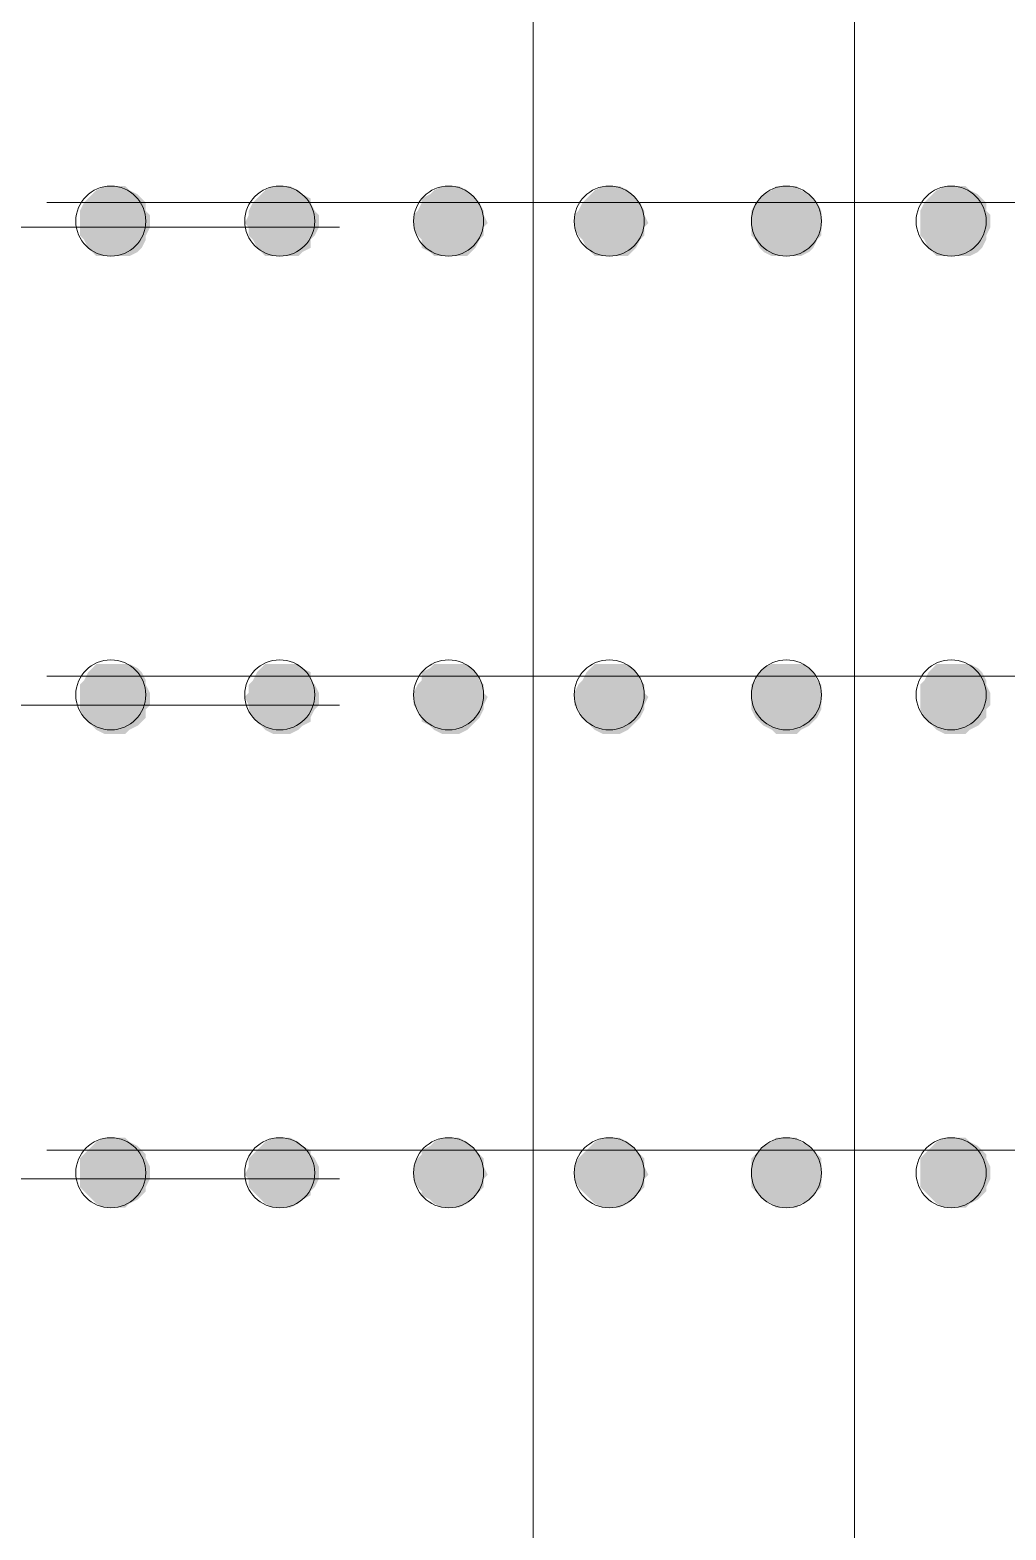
# Model space of a CAD drawing. Header units: inches. Extents: x 2 to 136, y 1 to 96.
# Drawn here: x 41.15 to 45.79, y 59.27 to 66.4 of the extents above; entities that cross this region are included whole.
import ezdxf

# ---------------------------------------------------------------- set-up
doc = ezdxf.new("R2010")
doc.units = ezdxf.units.IN
doc.header["$MEASUREMENT"] = 0
doc.layers.add('PDF_COLUMN', color=251, linetype='Continuous', true_color=0x636466)
doc.layers.add('PDF_Outer Line', color=165, linetype='Continuous', true_color=0x5258ac)
doc.layers.add('PDF_FLOOR LINES', color=7, linetype='Continuous')

msp = doc.modelspace()

# ---------------------------------------------------------------- linework, layer by layer
at = {"layer": 'PDF_COLUMN', "lineweight": 0}
for centre in [(41.5384, 65.4947), (42.3413, 65.4947), (43.1442, 65.4947), (45.5333, 65.4947), (41.5384, 63.2427), (42.3413, 63.2427), (43.1442, 63.2427), (45.5333, 63.2427), (41.5384, 60.971), (42.3413, 60.971), (43.1442, 60.971), (45.5333, 60.971)]:
    msp.add_circle(centre, 0.1665, dxfattribs=at)
at = {"layer": 'PDF_COLUMN', "color": 7, "lineweight": 0}
for centre in [(43.9079, 65.4947), (44.75, 65.4947), (43.9079, 63.2427), (44.75, 63.2427), (43.9079, 60.971), (44.75, 60.971)]:
    msp.add_circle(centre, 0.1665, dxfattribs=at)
at = {"layer": 'PDF_COLUMN', "transparency": 33554559}
for points in [[(41.4307, 65.6024), (41.7048, 65.5828), (41.4111, 65.5828)], [(41.4503, 65.622), (41.6853, 65.6024), (41.4307, 65.6024)], [(41.6853, 65.6024), (41.4307, 65.6024), (41.7048, 65.5828)], [(41.4698, 65.6415), (41.6657, 65.622), (41.4503, 65.622)], [(41.6657, 65.622), (41.4503, 65.622), (41.6853, 65.6024)], [(41.509, 65.6611), (41.6265, 65.6415), (41.4698, 65.6415)], [(41.6265, 65.6415), (41.4698, 65.6415), (41.6657, 65.622)], [(41.5286, 65.6611), (41.6069, 65.6611), (41.509, 65.6611)], [(41.6069, 65.6611), (41.509, 65.6611), (41.6265, 65.6415)], [(41.5678, 65.6611), (41.5286, 65.6611), (41.6069, 65.6611)], [(42.2336, 65.6024), (42.4881, 65.5828), (42.214, 65.5828)], [(42.2532, 65.622), (42.4881, 65.6024), (42.2336, 65.6024)], [(42.4881, 65.6024), (42.2336, 65.6024), (42.4881, 65.5828)], [(42.2727, 65.6415), (42.449, 65.622), (42.2532, 65.622)], [(42.449, 65.622), (42.2532, 65.622), (42.4881, 65.6024)], [(42.3119, 65.6611), (42.4294, 65.6415), (42.2727, 65.6415)], [(42.4294, 65.6415), (42.2727, 65.6415), (42.449, 65.622)], [(42.3315, 65.6611), (42.3902, 65.6611), (42.3119, 65.6611)], [(42.3902, 65.6611), (42.3119, 65.6611), (42.4294, 65.6415)], [(42.3707, 65.6611), (42.3315, 65.6611), (42.3902, 65.6611)], [(43.056, 65.622), (43.2715, 65.6024), (43.0169, 65.6024)], [(43.2715, 65.6024), (43.0169, 65.6024), (43.291, 65.5828)], [(43.0169, 65.6024), (43.291, 65.5828), (43.0169, 65.5828)], [(43.0756, 65.6415), (43.2519, 65.622), (43.056, 65.622)], [(43.2519, 65.622), (43.056, 65.622), (43.2715, 65.6024)], [(43.1148, 65.6611), (43.2323, 65.6415), (43.0756, 65.6415)], [(43.2323, 65.6415), (43.0756, 65.6415), (43.2519, 65.622)], [(43.1344, 65.6611), (43.1931, 65.6611), (43.1148, 65.6611)], [(43.1931, 65.6611), (43.1148, 65.6611), (43.2323, 65.6415)], [(43.1735, 65.6611), (43.1344, 65.6611), (43.1931, 65.6611)], [(45.4256, 65.6024), (45.6997, 65.5828), (45.406, 65.5828)], [(45.4452, 65.622), (45.6801, 65.6024), (45.4256, 65.6024)], [(45.6801, 65.6024), (45.4256, 65.6024), (45.6997, 65.5828)], [(45.4647, 65.6415), (45.6606, 65.622), (45.4452, 65.622)], [(45.6606, 65.622), (45.4452, 65.622), (45.6801, 65.6024)], [(45.5039, 65.6611), (45.6214, 65.6415), (45.4647, 65.6415)], [(45.6214, 65.6415), (45.4647, 65.6415), (45.6606, 65.622)], [(45.5431, 65.6611), (45.6018, 65.6611), (45.5039, 65.6611)], [(45.6018, 65.6611), (45.5039, 65.6611), (45.6214, 65.6415)], [(45.5626, 65.6611), (45.5431, 65.6611), (45.6018, 65.6611)], [(41.4111, 65.5828), (41.7048, 65.5436), (41.3915, 65.5436)], [(41.7048, 65.5436), (41.3915, 65.5436), (41.7244, 65.524)], [(41.3915, 65.5436), (41.7244, 65.524), (41.3915, 65.524)], [(41.7048, 65.5828), (41.4111, 65.5828), (41.7048, 65.5436)], [(42.214, 65.5828), (42.5077, 65.5436), (42.1944, 65.5436)], [(42.5077, 65.5436), (42.1944, 65.5436), (42.5273, 65.524)], [(42.1944, 65.5436), (42.5273, 65.524), (42.1944, 65.524)], [(42.4881, 65.5828), (42.214, 65.5828), (42.5077, 65.5436)], [(42.9973, 65.5436), (43.3106, 65.524), (42.9777, 65.524)], [(43.0169, 65.5828), (43.3106, 65.5436), (42.9973, 65.5436)], [(43.3106, 65.5436), (42.9973, 65.5436), (43.3106, 65.524)], [(43.291, 65.5828), (43.0169, 65.5828), (43.3106, 65.5436)], [(45.406, 65.5828), (45.6997, 65.5436), (45.3864, 65.5436)], [(45.6997, 65.5436), (45.3864, 65.5436), (45.7193, 65.524)], [(45.3864, 65.5436), (45.7193, 65.524), (45.3864, 65.524)], [(45.6997, 65.5828), (45.406, 65.5828), (45.6997, 65.5436)], [(41.7244, 65.524), (41.3915, 65.524), (41.7244, 65.4849)], [(41.3915, 65.524), (41.7244, 65.4849), (41.3915, 65.4849)], [(41.7244, 65.4849), (41.3915, 65.4849), (41.7244, 65.4653)], [(41.3915, 65.4849), (41.7244, 65.4653), (41.3915, 65.4653)], [(41.7244, 65.4653), (41.3915, 65.4653), (41.7048, 65.4261)], [(41.3915, 65.4653), (41.7048, 65.4261), (41.3915, 65.4261)], [(42.1944, 65.524), (42.5273, 65.4849), (42.1748, 65.4849)], [(42.5273, 65.4849), (42.1748, 65.4849), (42.5273, 65.4653)], [(42.1748, 65.4849), (42.5273, 65.4653), (42.1944, 65.4653)], [(42.5273, 65.524), (42.1944, 65.524), (42.5273, 65.4849)], [(42.5273, 65.4653), (42.1944, 65.4653), (42.5077, 65.4261)], [(42.1944, 65.4653), (42.5077, 65.4261), (42.1944, 65.4261)], [(43.3106, 65.524), (42.9777, 65.524), (43.3302, 65.4849)], [(42.9777, 65.524), (43.3302, 65.4849), (42.9777, 65.4849)], [(43.3302, 65.4849), (42.9777, 65.4849), (43.3106, 65.4653)], [(42.9777, 65.4849), (43.3106, 65.4653), (42.9777, 65.4653)], [(43.3106, 65.4653), (42.9777, 65.4653), (43.3106, 65.4261)], [(42.9777, 65.4653), (43.3106, 65.4261), (42.9973, 65.4261)], [(45.7193, 65.524), (45.3864, 65.524), (45.7193, 65.4849)], [(45.3864, 65.524), (45.7193, 65.4849), (45.3864, 65.4849)], [(45.7193, 65.4849), (45.3864, 65.4849), (45.7193, 65.4653)], [(45.3864, 65.4849), (45.7193, 65.4653), (45.3864, 65.4653)], [(45.7193, 65.4653), (45.3864, 65.4653), (45.6997, 65.4261)], [(45.3864, 65.4653), (45.6997, 65.4261), (45.3864, 65.4261)], [(41.7048, 65.4261), (41.3915, 65.4261), (41.7048, 65.4066)], [(41.3915, 65.4261), (41.7048, 65.4066), (41.4111, 65.4066)], [(41.7048, 65.4066), (41.4111, 65.4066), (41.6853, 65.3674)], [(41.4111, 65.4066), (41.6853, 65.3674), (41.4307, 65.3674)], [(42.5077, 65.4261), (42.1944, 65.4261), (42.4881, 65.4066)], [(42.1944, 65.4261), (42.4881, 65.4066), (42.214, 65.4066)], [(42.4881, 65.4066), (42.214, 65.4066), (42.4881, 65.3674)], [(42.214, 65.4066), (42.4881, 65.3674), (42.2336, 65.3674)], [(43.3106, 65.4261), (42.9973, 65.4261), (43.291, 65.4066)], [(42.9973, 65.4261), (43.291, 65.4066), (43.0169, 65.4066)], [(43.291, 65.4066), (43.0169, 65.4066), (43.2715, 65.3674)], [(43.0169, 65.4066), (43.2715, 65.3674), (43.0169, 65.3674)], [(45.6997, 65.4261), (45.3864, 65.4261), (45.6997, 65.4066)], [(45.3864, 65.4261), (45.6997, 65.4066), (45.406, 65.4066)], [(45.6997, 65.4066), (45.406, 65.4066), (45.6801, 65.3674)], [(45.406, 65.4066), (45.6801, 65.3674), (45.4256, 65.3674)], [(41.6853, 65.3674), (41.4307, 65.3674), (41.6657, 65.3478)], [(41.4307, 65.3674), (41.6657, 65.3478), (41.4503, 65.3478)], [(41.6657, 65.3478), (41.4503, 65.3478), (41.6265, 65.3282)], [(41.4503, 65.3478), (41.6265, 65.3282), (41.4698, 65.3282)], [(41.6265, 65.3282), (41.4698, 65.3282), (41.6069, 65.3282)], [(41.4698, 65.3282), (41.6069, 65.3282), (41.509, 65.3282)], [(41.6069, 65.3282), (41.509, 65.3282), (41.5678, 65.3282)], [(41.509, 65.3282), (41.5678, 65.3282), (41.5286, 65.3282)], [(42.4881, 65.3674), (42.2336, 65.3674), (42.449, 65.3478)], [(42.2336, 65.3674), (42.449, 65.3478), (42.2532, 65.3478)], [(42.449, 65.3478), (42.2532, 65.3478), (42.4294, 65.3282)], [(42.2532, 65.3478), (42.4294, 65.3282), (42.2727, 65.3282)], [(42.4294, 65.3282), (42.2727, 65.3282), (42.3902, 65.3282)], [(42.2727, 65.3282), (42.3902, 65.3282), (42.3119, 65.3282)], [(42.3902, 65.3282), (42.3119, 65.3282), (42.3707, 65.3282)], [(42.3119, 65.3282), (42.3707, 65.3282), (42.3315, 65.3282)], [(43.2715, 65.3674), (43.0169, 65.3674), (43.2519, 65.3478)], [(43.0169, 65.3674), (43.2519, 65.3478), (43.056, 65.3478)], [(43.2519, 65.3478), (43.056, 65.3478), (43.2323, 65.3282)], [(43.056, 65.3478), (43.2323, 65.3282), (43.0756, 65.3282)], [(43.2323, 65.3282), (43.0756, 65.3282), (43.1931, 65.3282)], [(43.0756, 65.3282), (43.1931, 65.3282), (43.1148, 65.3282)], [(43.1931, 65.3282), (43.1148, 65.3282), (43.1735, 65.3282)], [(43.1148, 65.3282), (43.1735, 65.3282), (43.1344, 65.3282)], [(45.6801, 65.3674), (45.4256, 65.3674), (45.6606, 65.3478)], [(45.4256, 65.3674), (45.6606, 65.3478), (45.4452, 65.3478)], [(45.6606, 65.3478), (45.4452, 65.3478), (45.6214, 65.3282)], [(45.4452, 65.3478), (45.6214, 65.3282), (45.4647, 65.3282)], [(45.6214, 65.3282), (45.4647, 65.3282), (45.6018, 65.3282)], [(45.4647, 65.3282), (45.6018, 65.3282), (45.5039, 65.3282)], [(45.6018, 65.3282), (45.5039, 65.3282), (45.5626, 65.3282)], [(45.5039, 65.3282), (45.5626, 65.3282), (45.5431, 65.3282)], [(41.4698, 63.3895), (41.6657, 63.3699), (41.4503, 63.3699)], [(41.509, 63.3895), (41.6265, 63.3895), (41.4698, 63.3895)], [(41.6265, 63.3895), (41.4698, 63.3895), (41.6657, 63.3699)], [(41.5286, 63.3895), (41.6069, 63.3895), (41.509, 63.3895)], [(41.6069, 63.3895), (41.509, 63.3895), (41.6265, 63.3895)], [(41.5678, 63.3895), (41.5286, 63.3895), (41.6069, 63.3895)], [(42.2727, 63.3895), (42.449, 63.3699), (42.2532, 63.3699)], [(42.3119, 63.3895), (42.4294, 63.3895), (42.2727, 63.3895)], [(42.4294, 63.3895), (42.2727, 63.3895), (42.449, 63.3699)], [(42.3315, 63.3895), (42.3902, 63.3895), (42.3119, 63.3895)], [(42.3902, 63.3895), (42.3119, 63.3895), (42.4294, 63.3895)], [(42.3707, 63.3895), (42.3315, 63.3895), (42.3902, 63.3895)], [(43.0756, 63.3895), (43.2519, 63.3699), (43.056, 63.3699)], [(43.1148, 63.3895), (43.2323, 63.3895), (43.0756, 63.3895)], [(43.2323, 63.3895), (43.0756, 63.3895), (43.2519, 63.3699)], [(43.1344, 63.3895), (43.1931, 63.3895), (43.1148, 63.3895)], [(43.1931, 63.3895), (43.1148, 63.3895), (43.2323, 63.3895)], [(43.1735, 63.3895), (43.1344, 63.3895), (43.1931, 63.3895)], [(45.4647, 63.3895), (45.6606, 63.3699), (45.4452, 63.3699)], [(45.5039, 63.3895), (45.6214, 63.3895), (45.4647, 63.3895)], [(45.6214, 63.3895), (45.4647, 63.3895), (45.6606, 63.3699)], [(45.5431, 63.3895), (45.6018, 63.3895), (45.5039, 63.3895)], [(45.6018, 63.3895), (45.5039, 63.3895), (45.6214, 63.3895)], [(45.5626, 63.3895), (45.5431, 63.3895), (45.6018, 63.3895)], [(41.4307, 63.3504), (41.7048, 63.3112), (41.4111, 63.3112)], [(41.4503, 63.3699), (41.6853, 63.3504), (41.4307, 63.3504)], [(41.6853, 63.3504), (41.4307, 63.3504), (41.7048, 63.3112)], [(41.6657, 63.3699), (41.4503, 63.3699), (41.6853, 63.3504)], [(42.2336, 63.3504), (42.4881, 63.3112), (42.214, 63.3112)], [(42.2532, 63.3699), (42.4881, 63.3504), (42.2336, 63.3504)], [(42.4881, 63.3504), (42.2336, 63.3504), (42.4881, 63.3112)], [(42.449, 63.3699), (42.2532, 63.3699), (42.4881, 63.3504)], [(43.056, 63.3699), (43.2715, 63.3504), (43.0169, 63.3504)], [(43.2715, 63.3504), (43.0169, 63.3504), (43.291, 63.3112)], [(43.0169, 63.3504), (43.291, 63.3112), (43.0169, 63.3112)], [(43.2519, 63.3699), (43.056, 63.3699), (43.2715, 63.3504)], [(45.4256, 63.3504), (45.6997, 63.3112), (45.406, 63.3112)], [(45.4452, 63.3699), (45.6801, 63.3504), (45.4256, 63.3504)], [(45.6801, 63.3504), (45.4256, 63.3504), (45.6997, 63.3112)], [(45.6606, 63.3699), (45.4452, 63.3699), (45.6801, 63.3504)], [(41.4111, 63.3112), (41.7048, 63.2916), (41.3915, 63.2916)], [(41.7048, 63.2916), (41.3915, 63.2916), (41.7244, 63.2524)], [(41.3915, 63.2916), (41.7244, 63.2524), (41.3915, 63.2524)], [(41.7244, 63.2524), (41.3915, 63.2524), (41.7244, 63.2329)], [(41.3915, 63.2524), (41.7244, 63.2329), (41.3915, 63.2329)], [(41.7048, 63.3112), (41.4111, 63.3112), (41.7048, 63.2916)], [(42.1944, 63.2524), (42.5273, 63.2329), (42.1748, 63.2329)], [(42.214, 63.3112), (42.5077, 63.2916), (42.1944, 63.2916)], [(42.5077, 63.2916), (42.1944, 63.2916), (42.5273, 63.2524)], [(42.1944, 63.2916), (42.5273, 63.2524), (42.1944, 63.2524)], [(42.5273, 63.2524), (42.1944, 63.2524), (42.5273, 63.2329)], [(42.4881, 63.3112), (42.214, 63.3112), (42.5077, 63.2916)], [(42.9973, 63.2916), (43.3106, 63.2524), (42.9777, 63.2524)], [(43.3106, 63.2524), (42.9777, 63.2524), (43.3302, 63.2329)], [(42.9777, 63.2524), (43.3302, 63.2329), (42.9777, 63.2329)], [(43.0169, 63.3112), (43.3106, 63.2916), (42.9973, 63.2916)], [(43.3106, 63.2916), (42.9973, 63.2916), (43.3106, 63.2524)], [(43.291, 63.3112), (43.0169, 63.3112), (43.3106, 63.2916)], [(45.406, 63.3112), (45.6997, 63.2916), (45.3864, 63.2916)], [(45.6997, 63.2916), (45.3864, 63.2916), (45.7193, 63.2524)], [(45.3864, 63.2916), (45.7193, 63.2524), (45.3864, 63.2524)], [(45.7193, 63.2524), (45.3864, 63.2524), (45.7193, 63.2329)], [(45.3864, 63.2524), (45.7193, 63.2329), (45.3864, 63.2329)], [(45.6997, 63.3112), (45.406, 63.3112), (45.6997, 63.2916)], [(41.7244, 63.2329), (41.3915, 63.2329), (41.7244, 63.1937)], [(41.3915, 63.2329), (41.7244, 63.1937), (41.3915, 63.1937)], [(41.7244, 63.1937), (41.3915, 63.1937), (41.7048, 63.1741)], [(41.3915, 63.1937), (41.7048, 63.1741), (41.3915, 63.1741)], [(42.5273, 63.2329), (42.1748, 63.2329), (42.5273, 63.1937)], [(42.1748, 63.2329), (42.5273, 63.1937), (42.1944, 63.1937)], [(42.5273, 63.1937), (42.1944, 63.1937), (42.5077, 63.1741)], [(42.1944, 63.1937), (42.5077, 63.1741), (42.1944, 63.1741)], [(43.3302, 63.2329), (42.9777, 63.2329), (43.3106, 63.1937)], [(42.9777, 63.2329), (43.3106, 63.1937), (42.9777, 63.1937)], [(43.3106, 63.1937), (42.9777, 63.1937), (43.3106, 63.1741)], [(42.9777, 63.1937), (43.3106, 63.1741), (42.9973, 63.1741)], [(45.7193, 63.2329), (45.3864, 63.2329), (45.7193, 63.1937)], [(45.3864, 63.2329), (45.7193, 63.1937), (45.3864, 63.1937)], [(45.7193, 63.1937), (45.3864, 63.1937), (45.6997, 63.1741)], [(45.3864, 63.1937), (45.6997, 63.1741), (45.3864, 63.1741)], [(41.7048, 63.1741), (41.3915, 63.1741), (41.7048, 63.1349)], [(41.3915, 63.1741), (41.7048, 63.1349), (41.4111, 63.1349)], [(41.7048, 63.1349), (41.4111, 63.1349), (41.6853, 63.1154)], [(41.4111, 63.1349), (41.6853, 63.1154), (41.4307, 63.1154)], [(41.6853, 63.1154), (41.4307, 63.1154), (41.6657, 63.0958)], [(41.4307, 63.1154), (41.6657, 63.0958), (41.4503, 63.0958)], [(42.5077, 63.1741), (42.1944, 63.1741), (42.4881, 63.1349)], [(42.1944, 63.1741), (42.4881, 63.1349), (42.214, 63.1349)], [(42.4881, 63.1349), (42.214, 63.1349), (42.4881, 63.1154)], [(42.214, 63.1349), (42.4881, 63.1154), (42.2336, 63.1154)], [(42.4881, 63.1154), (42.2336, 63.1154), (42.449, 63.0958)], [(42.2336, 63.1154), (42.449, 63.0958), (42.2532, 63.0958)], [(43.3106, 63.1741), (42.9973, 63.1741), (43.291, 63.1349)], [(42.9973, 63.1741), (43.291, 63.1349), (43.0169, 63.1349)], [(43.291, 63.1349), (43.0169, 63.1349), (43.2715, 63.1154)], [(43.0169, 63.1349), (43.2715, 63.1154), (43.0169, 63.1154)], [(43.2715, 63.1154), (43.0169, 63.1154), (43.2519, 63.0958)], [(43.0169, 63.1154), (43.2519, 63.0958), (43.056, 63.0958)], [(45.6997, 63.1741), (45.3864, 63.1741), (45.6997, 63.1349)], [(45.3864, 63.1741), (45.6997, 63.1349), (45.406, 63.1349)], [(45.6997, 63.1349), (45.406, 63.1349), (45.6801, 63.1154)], [(45.406, 63.1349), (45.6801, 63.1154), (45.4256, 63.1154)], [(45.6801, 63.1154), (45.4256, 63.1154), (45.6606, 63.0958)], [(45.4256, 63.1154), (45.6606, 63.0958), (45.4452, 63.0958)], [(41.6657, 63.0958), (41.4503, 63.0958), (41.6265, 63.0762)], [(41.4503, 63.0958), (41.6265, 63.0762), (41.4698, 63.0762)], [(41.6265, 63.0762), (41.4698, 63.0762), (41.6069, 63.0566)], [(41.4698, 63.0762), (41.6069, 63.0566), (41.509, 63.0566)], [(41.6069, 63.0566), (41.509, 63.0566), (41.5678, 63.0566)], [(41.509, 63.0566), (41.5678, 63.0566), (41.5286, 63.0566)], [(42.449, 63.0958), (42.2532, 63.0958), (42.4294, 63.0762)], [(42.2532, 63.0958), (42.4294, 63.0762), (42.2727, 63.0762)], [(42.4294, 63.0762), (42.2727, 63.0762), (42.3902, 63.0566)], [(42.2727, 63.0762), (42.3902, 63.0566), (42.3119, 63.0566)], [(42.3902, 63.0566), (42.3119, 63.0566), (42.3707, 63.0566)], [(42.3119, 63.0566), (42.3707, 63.0566), (42.3315, 63.0566)], [(43.2519, 63.0958), (43.056, 63.0958), (43.2323, 63.0762)], [(43.056, 63.0958), (43.2323, 63.0762), (43.0756, 63.0762)], [(43.2323, 63.0762), (43.0756, 63.0762), (43.1931, 63.0566)], [(43.0756, 63.0762), (43.1931, 63.0566), (43.1148, 63.0566)], [(43.1931, 63.0566), (43.1148, 63.0566), (43.1735, 63.0566)], [(43.1148, 63.0566), (43.1735, 63.0566), (43.1344, 63.0566)], [(45.6606, 63.0958), (45.4452, 63.0958), (45.6214, 63.0762)], [(45.4452, 63.0958), (45.6214, 63.0762), (45.4647, 63.0762)], [(45.6214, 63.0762), (45.4647, 63.0762), (45.6018, 63.0566)], [(45.4647, 63.0762), (45.6018, 63.0566), (45.5039, 63.0566)], [(45.6018, 63.0566), (45.5039, 63.0566), (45.5626, 63.0566)], [(45.5039, 63.0566), (45.5626, 63.0566), (45.5431, 63.0566)], [(41.4698, 61.1179), (41.6657, 61.0983), (41.4503, 61.0983)], [(41.509, 61.1375), (41.6265, 61.1179), (41.4698, 61.1179)], [(41.6265, 61.1179), (41.4698, 61.1179), (41.6657, 61.0983)], [(41.5286, 61.1375), (41.6069, 61.1375), (41.509, 61.1375)], [(41.6069, 61.1375), (41.509, 61.1375), (41.6265, 61.1179)], [(41.5678, 61.1375), (41.5286, 61.1375), (41.6069, 61.1375)], [(42.2727, 61.1179), (42.449, 61.0983), (42.2532, 61.0983)], [(42.3119, 61.1375), (42.4294, 61.1179), (42.2727, 61.1179)], [(42.4294, 61.1179), (42.2727, 61.1179), (42.449, 61.0983)], [(42.3315, 61.1375), (42.3902, 61.1375), (42.3119, 61.1375)], [(42.3902, 61.1375), (42.3119, 61.1375), (42.4294, 61.1179)], [(42.3707, 61.1375), (42.3315, 61.1375), (42.3902, 61.1375)], [(43.0756, 61.1179), (43.2519, 61.0983), (43.056, 61.0983)], [(43.1148, 61.1375), (43.2323, 61.1179), (43.0756, 61.1179)], [(43.2323, 61.1179), (43.0756, 61.1179), (43.2519, 61.0983)], [(43.1344, 61.1375), (43.1931, 61.1375), (43.1148, 61.1375)], [(43.1931, 61.1375), (43.1148, 61.1375), (43.2323, 61.1179)], [(43.1735, 61.1375), (43.1344, 61.1375), (43.1931, 61.1375)], [(45.4647, 61.1179), (45.6606, 61.0983), (45.4452, 61.0983)], [(45.5039, 61.1375), (45.6214, 61.1179), (45.4647, 61.1179)], [(45.6214, 61.1179), (45.4647, 61.1179), (45.6606, 61.0983)], [(45.5431, 61.1375), (45.6018, 61.1375), (45.5039, 61.1375)], [(45.6018, 61.1375), (45.5039, 61.1375), (45.6214, 61.1179)], [(45.5626, 61.1375), (45.5431, 61.1375), (45.6018, 61.1375)], [(41.4111, 61.0592), (41.7048, 61.0396), (41.3915, 61.0396)], [(41.7048, 61.0396), (41.3915, 61.0396), (41.7244, 61.0004)], [(41.3915, 61.0396), (41.7244, 61.0004), (41.3915, 61.0004)], [(41.4307, 61.0788), (41.7048, 61.0592), (41.4111, 61.0592)], [(41.7048, 61.0592), (41.4111, 61.0592), (41.7048, 61.0396)], [(41.4503, 61.0983), (41.6853, 61.0788), (41.4307, 61.0788)], [(41.6853, 61.0788), (41.4307, 61.0788), (41.7048, 61.0592)], [(41.6657, 61.0983), (41.4503, 61.0983), (41.6853, 61.0788)], [(42.214, 61.0592), (42.5077, 61.0396), (42.1944, 61.0396)], [(42.5077, 61.0396), (42.1944, 61.0396), (42.5273, 61.0004)], [(42.1944, 61.0396), (42.5273, 61.0004), (42.1944, 61.0004)], [(42.2336, 61.0788), (42.4881, 61.0592), (42.214, 61.0592)], [(42.4881, 61.0592), (42.214, 61.0592), (42.5077, 61.0396)], [(42.2532, 61.0983), (42.4881, 61.0788), (42.2336, 61.0788)], [(42.4881, 61.0788), (42.2336, 61.0788), (42.4881, 61.0592)], [(42.449, 61.0983), (42.2532, 61.0983), (42.4881, 61.0788)], [(42.9973, 61.0396), (43.3106, 61.0004), (42.9777, 61.0004)], [(43.0169, 61.0592), (43.3106, 61.0396), (42.9973, 61.0396)], [(43.3106, 61.0396), (42.9973, 61.0396), (43.3106, 61.0004)], [(43.056, 61.0983), (43.2715, 61.0788), (43.0169, 61.0788)], [(43.2715, 61.0788), (43.0169, 61.0788), (43.291, 61.0592)], [(43.0169, 61.0788), (43.291, 61.0592), (43.0169, 61.0592)], [(43.291, 61.0592), (43.0169, 61.0592), (43.3106, 61.0396)], [(43.2519, 61.0983), (43.056, 61.0983), (43.2715, 61.0788)], [(45.406, 61.0592), (45.6997, 61.0396), (45.3864, 61.0396)], [(45.6997, 61.0396), (45.3864, 61.0396), (45.7193, 61.0004)], [(45.3864, 61.0396), (45.7193, 61.0004), (45.3864, 61.0004)], [(45.4256, 61.0788), (45.6997, 61.0592), (45.406, 61.0592)], [(45.6997, 61.0592), (45.406, 61.0592), (45.6997, 61.0396)], [(45.4452, 61.0983), (45.6801, 61.0788), (45.4256, 61.0788)], [(45.6801, 61.0788), (45.4256, 61.0788), (45.6997, 61.0592)], [(45.6606, 61.0983), (45.4452, 61.0983), (45.6801, 61.0788)], [(41.7244, 61.0004), (41.3915, 61.0004), (41.7244, 60.9613)], [(41.3915, 61.0004), (41.7244, 60.9613), (41.3915, 60.9613)], [(42.1944, 61.0004), (42.5273, 60.9613), (42.1748, 60.9613)], [(42.5273, 61.0004), (42.1944, 61.0004), (42.5273, 60.9613)], [(43.3106, 61.0004), (42.9777, 61.0004), (43.3302, 60.9613)], [(42.9777, 61.0004), (43.3302, 60.9613), (42.9777, 60.9613)], [(45.7193, 61.0004), (45.3864, 61.0004), (45.7193, 60.9613)], [(45.3864, 61.0004), (45.7193, 60.9613), (45.3864, 60.9613)], [(41.7244, 60.9613), (41.3915, 60.9613), (41.7244, 60.9417)], [(41.3915, 60.9613), (41.7244, 60.9417), (41.3915, 60.9417)], [(41.7244, 60.9417), (41.3915, 60.9417), (41.7048, 60.9025)], [(41.3915, 60.9417), (41.7048, 60.9025), (41.3915, 60.9025)], [(41.7048, 60.9025), (41.3915, 60.9025), (41.7048, 60.8829)], [(41.3915, 60.9025), (41.7048, 60.8829), (41.4111, 60.8829)], [(42.5273, 60.9613), (42.1748, 60.9613), (42.5273, 60.9417)], [(42.1748, 60.9613), (42.5273, 60.9417), (42.1944, 60.9417)], [(42.5273, 60.9417), (42.1944, 60.9417), (42.5077, 60.9025)], [(42.1944, 60.9417), (42.5077, 60.9025), (42.1944, 60.9025)], [(42.5077, 60.9025), (42.1944, 60.9025), (42.4881, 60.8829)], [(42.1944, 60.9025), (42.4881, 60.8829), (42.214, 60.8829)], [(43.3302, 60.9613), (42.9777, 60.9613), (43.3106, 60.9417)], [(42.9777, 60.9613), (43.3106, 60.9417), (42.9777, 60.9417)], [(43.3106, 60.9417), (42.9777, 60.9417), (43.3106, 60.9025)], [(42.9777, 60.9417), (43.3106, 60.9025), (42.9973, 60.9025)], [(43.3106, 60.9025), (42.9973, 60.9025), (43.291, 60.8829)], [(42.9973, 60.9025), (43.291, 60.8829), (43.0169, 60.8829)], [(45.7193, 60.9613), (45.3864, 60.9613), (45.7193, 60.9417)], [(45.3864, 60.9613), (45.7193, 60.9417), (45.3864, 60.9417)], [(45.7193, 60.9417), (45.3864, 60.9417), (45.6997, 60.9025)], [(45.3864, 60.9417), (45.6997, 60.9025), (45.3864, 60.9025)], [(45.6997, 60.9025), (45.3864, 60.9025), (45.6997, 60.8829)], [(45.3864, 60.9025), (45.6997, 60.8829), (45.406, 60.8829)], [(41.7048, 60.8829), (41.4111, 60.8829), (41.6853, 60.8633)], [(41.4111, 60.8829), (41.6853, 60.8633), (41.4307, 60.8633)], [(41.6853, 60.8633), (41.4307, 60.8633), (41.6657, 60.8438)], [(41.4307, 60.8633), (41.6657, 60.8438), (41.4503, 60.8438)], [(41.6657, 60.8438), (41.4503, 60.8438), (41.6265, 60.8242)], [(41.4503, 60.8438), (41.6265, 60.8242), (41.4698, 60.8242)], [(41.6265, 60.8242), (41.4698, 60.8242), (41.6069, 60.8046)], [(41.4698, 60.8242), (41.6069, 60.8046), (41.509, 60.8046)], [(42.4881, 60.8829), (42.214, 60.8829), (42.4881, 60.8633)], [(42.214, 60.8829), (42.4881, 60.8633), (42.2336, 60.8633)], [(42.4881, 60.8633), (42.2336, 60.8633), (42.449, 60.8438)], [(42.2336, 60.8633), (42.449, 60.8438), (42.2532, 60.8438)], [(42.449, 60.8438), (42.2532, 60.8438), (42.4294, 60.8242)], [(42.2532, 60.8438), (42.4294, 60.8242), (42.2727, 60.8242)], [(42.4294, 60.8242), (42.2727, 60.8242), (42.3902, 60.8046)], [(42.2727, 60.8242), (42.3902, 60.8046), (42.3119, 60.8046)], [(43.291, 60.8829), (43.0169, 60.8829), (43.2715, 60.8633)], [(43.0169, 60.8829), (43.2715, 60.8633), (43.0169, 60.8633)], [(43.2715, 60.8633), (43.0169, 60.8633), (43.2519, 60.8438)], [(43.0169, 60.8633), (43.2519, 60.8438), (43.056, 60.8438)], [(43.2519, 60.8438), (43.056, 60.8438), (43.2323, 60.8242)], [(43.056, 60.8438), (43.2323, 60.8242), (43.0756, 60.8242)], [(43.2323, 60.8242), (43.0756, 60.8242), (43.1931, 60.8046)], [(43.0756, 60.8242), (43.1931, 60.8046), (43.1148, 60.8046)], [(45.6997, 60.8829), (45.406, 60.8829), (45.6801, 60.8633)], [(45.406, 60.8829), (45.6801, 60.8633), (45.4256, 60.8633)], [(45.6801, 60.8633), (45.4256, 60.8633), (45.6606, 60.8438)], [(45.4256, 60.8633), (45.6606, 60.8438), (45.4452, 60.8438)], [(45.6606, 60.8438), (45.4452, 60.8438), (45.6214, 60.8242)], [(45.4452, 60.8438), (45.6214, 60.8242), (45.4647, 60.8242)], [(45.6214, 60.8242), (45.4647, 60.8242), (45.6018, 60.8046)], [(45.4647, 60.8242), (45.6018, 60.8046), (45.5039, 60.8046)], [(41.6069, 60.8046), (41.509, 60.8046), (41.5678, 60.8046)], [(41.509, 60.8046), (41.5678, 60.8046), (41.5286, 60.8046)], [(42.3902, 60.8046), (42.3119, 60.8046), (42.3707, 60.8046)], [(42.3119, 60.8046), (42.3707, 60.8046), (42.3315, 60.8046)], [(43.1931, 60.8046), (43.1148, 60.8046), (43.1735, 60.8046)], [(43.1148, 60.8046), (43.1735, 60.8046), (43.1344, 60.8046)], [(45.6018, 60.8046), (45.5039, 60.8046), (45.5626, 60.8046)], [(45.5039, 60.8046), (45.5626, 60.8046), (45.5431, 60.8046)]]:
    msp.add_solid(points, dxfattribs=at)
at = {"layer": 'PDF_COLUMN', "color": 7, "transparency": 33554559}
for points in [[(43.8002, 65.6024), (44.0548, 65.5828), (43.7806, 65.5828)], [(43.8198, 65.622), (44.0352, 65.6024), (43.8002, 65.6024)], [(44.0352, 65.6024), (43.8002, 65.6024), (44.0548, 65.5828)], [(43.8394, 65.6415), (44.0156, 65.622), (43.8198, 65.622)], [(44.0156, 65.622), (43.8198, 65.622), (44.0352, 65.6024)], [(43.8785, 65.6611), (43.996, 65.6415), (43.8394, 65.6415)], [(43.996, 65.6415), (43.8394, 65.6415), (44.0156, 65.622)], [(43.8981, 65.6611), (43.9569, 65.6611), (43.8785, 65.6611)], [(43.9569, 65.6611), (43.8785, 65.6611), (43.996, 65.6415)], [(43.9373, 65.6611), (43.8981, 65.6611), (43.9569, 65.6611)], [(44.6227, 65.6024), (44.8968, 65.5828), (44.6031, 65.5828)], [(44.6423, 65.622), (44.8772, 65.6024), (44.6227, 65.6024)], [(44.8772, 65.6024), (44.6227, 65.6024), (44.8968, 65.5828)], [(44.6814, 65.6415), (44.8577, 65.622), (44.6423, 65.622)], [(44.8577, 65.622), (44.6423, 65.622), (44.8772, 65.6024)], [(44.701, 65.6611), (44.8185, 65.6415), (44.6814, 65.6415)], [(44.8185, 65.6415), (44.6814, 65.6415), (44.8577, 65.622)], [(44.7402, 65.6611), (44.7989, 65.6611), (44.701, 65.6611)], [(44.7989, 65.6611), (44.701, 65.6611), (44.8185, 65.6415)], [(44.7598, 65.6611), (44.7402, 65.6611), (44.7989, 65.6611)], [(43.761, 65.5436), (44.0744, 65.524), (43.7414, 65.524)], [(43.7806, 65.5828), (44.0744, 65.5436), (43.761, 65.5436)], [(44.0744, 65.5436), (43.761, 65.5436), (44.0744, 65.524)], [(44.0548, 65.5828), (43.7806, 65.5828), (44.0744, 65.5436)], [(44.6031, 65.5828), (44.9164, 65.5436), (44.5835, 65.5436)], [(44.9164, 65.5436), (44.5835, 65.5436), (44.9164, 65.524)], [(44.5835, 65.5436), (44.9164, 65.524), (44.5835, 65.524)], [(44.8968, 65.5828), (44.6031, 65.5828), (44.9164, 65.5436)], [(44.0744, 65.524), (43.7414, 65.524), (44.0939, 65.4849)], [(43.7414, 65.524), (44.0939, 65.4849), (43.7414, 65.4849)], [(44.0939, 65.4849), (43.7414, 65.4849), (44.0744, 65.4653)], [(43.7414, 65.4849), (44.0744, 65.4653), (43.7414, 65.4653)], [(44.0744, 65.4653), (43.7414, 65.4653), (44.0744, 65.4261)], [(43.7414, 65.4653), (44.0744, 65.4261), (43.761, 65.4261)], [(44.9164, 65.524), (44.5835, 65.524), (44.9164, 65.4849)], [(44.5835, 65.524), (44.9164, 65.4849), (44.5835, 65.4849)], [(44.9164, 65.4849), (44.5835, 65.4849), (44.9164, 65.4653)], [(44.5835, 65.4849), (44.9164, 65.4653), (44.5835, 65.4653)], [(44.9164, 65.4653), (44.5835, 65.4653), (44.9164, 65.4261)], [(44.5835, 65.4653), (44.9164, 65.4261), (44.5835, 65.4261)], [(44.0744, 65.4261), (43.761, 65.4261), (44.0548, 65.4066)], [(43.761, 65.4261), (44.0548, 65.4066), (43.7806, 65.4066)], [(44.0548, 65.4066), (43.7806, 65.4066), (44.0352, 65.3674)], [(43.7806, 65.4066), (44.0352, 65.3674), (43.8002, 65.3674)], [(44.9164, 65.4261), (44.5835, 65.4261), (44.8968, 65.4066)], [(44.5835, 65.4261), (44.8968, 65.4066), (44.6031, 65.4066)], [(44.8968, 65.4066), (44.6031, 65.4066), (44.8772, 65.3674)], [(44.6031, 65.4066), (44.8772, 65.3674), (44.6227, 65.3674)], [(44.0352, 65.3674), (43.8002, 65.3674), (44.0156, 65.3478)], [(43.8002, 65.3674), (44.0156, 65.3478), (43.8198, 65.3478)], [(44.0156, 65.3478), (43.8198, 65.3478), (43.996, 65.3282)], [(43.8198, 65.3478), (43.996, 65.3282), (43.8394, 65.3282)], [(43.996, 65.3282), (43.8394, 65.3282), (43.9569, 65.3282)], [(43.8394, 65.3282), (43.9569, 65.3282), (43.8785, 65.3282)], [(43.9569, 65.3282), (43.8785, 65.3282), (43.9373, 65.3282)], [(43.8785, 65.3282), (43.9373, 65.3282), (43.8981, 65.3282)], [(44.8772, 65.3674), (44.6227, 65.3674), (44.8577, 65.3478)], [(44.6227, 65.3674), (44.8577, 65.3478), (44.6423, 65.3478)], [(44.8577, 65.3478), (44.6423, 65.3478), (44.8185, 65.3282)], [(44.6423, 65.3478), (44.8185, 65.3282), (44.6814, 65.3282)], [(44.8185, 65.3282), (44.6814, 65.3282), (44.7989, 65.3282)], [(44.6814, 65.3282), (44.7989, 65.3282), (44.701, 65.3282)], [(44.7989, 65.3282), (44.701, 65.3282), (44.7598, 65.3282)], [(44.701, 65.3282), (44.7598, 65.3282), (44.7402, 65.3282)], [(43.8394, 63.3895), (44.0156, 63.3699), (43.8198, 63.3699)], [(43.8785, 63.3895), (43.996, 63.3895), (43.8394, 63.3895)], [(43.996, 63.3895), (43.8394, 63.3895), (44.0156, 63.3699)], [(43.8981, 63.3895), (43.9569, 63.3895), (43.8785, 63.3895)], [(43.9569, 63.3895), (43.8785, 63.3895), (43.996, 63.3895)], [(43.9373, 63.3895), (43.8981, 63.3895), (43.9569, 63.3895)], [(44.6814, 63.3895), (44.8577, 63.3699), (44.6423, 63.3699)], [(44.701, 63.3895), (44.8185, 63.3895), (44.6814, 63.3895)], [(44.8185, 63.3895), (44.6814, 63.3895), (44.8577, 63.3699)], [(44.7402, 63.3895), (44.7989, 63.3895), (44.701, 63.3895)], [(44.7989, 63.3895), (44.701, 63.3895), (44.8185, 63.3895)], [(44.7598, 63.3895), (44.7402, 63.3895), (44.7989, 63.3895)], [(43.8002, 63.3504), (44.0548, 63.3112), (43.7806, 63.3112)], [(43.8198, 63.3699), (44.0352, 63.3504), (43.8002, 63.3504)], [(44.0352, 63.3504), (43.8002, 63.3504), (44.0548, 63.3112)], [(44.0156, 63.3699), (43.8198, 63.3699), (44.0352, 63.3504)], [(44.6227, 63.3504), (44.8968, 63.3112), (44.6031, 63.3112)], [(44.6423, 63.3699), (44.8772, 63.3504), (44.6227, 63.3504)], [(44.8772, 63.3504), (44.6227, 63.3504), (44.8968, 63.3112)], [(44.8577, 63.3699), (44.6423, 63.3699), (44.8772, 63.3504)], [(43.761, 63.2916), (44.0744, 63.2524), (43.7414, 63.2524)], [(44.0744, 63.2524), (43.7414, 63.2524), (44.0939, 63.2329)], [(43.7414, 63.2524), (44.0939, 63.2329), (43.7414, 63.2329)], [(43.7806, 63.3112), (44.0744, 63.2916), (43.761, 63.2916)], [(44.0744, 63.2916), (43.761, 63.2916), (44.0744, 63.2524)], [(44.0548, 63.3112), (43.7806, 63.3112), (44.0744, 63.2916)], [(44.6031, 63.3112), (44.9164, 63.2916), (44.5835, 63.2916)], [(44.9164, 63.2916), (44.5835, 63.2916), (44.9164, 63.2524)], [(44.5835, 63.2916), (44.9164, 63.2524), (44.5835, 63.2524)], [(44.9164, 63.2524), (44.5835, 63.2524), (44.9164, 63.2329)], [(44.5835, 63.2524), (44.9164, 63.2329), (44.5835, 63.2329)], [(44.8968, 63.3112), (44.6031, 63.3112), (44.9164, 63.2916)], [(44.0939, 63.2329), (43.7414, 63.2329), (44.0744, 63.1937)], [(43.7414, 63.2329), (44.0744, 63.1937), (43.7414, 63.1937)], [(44.0744, 63.1937), (43.7414, 63.1937), (44.0744, 63.1741)], [(43.7414, 63.1937), (44.0744, 63.1741), (43.761, 63.1741)], [(44.9164, 63.2329), (44.5835, 63.2329), (44.9164, 63.1937)], [(44.5835, 63.2329), (44.9164, 63.1937), (44.5835, 63.1937)], [(44.9164, 63.1937), (44.5835, 63.1937), (44.9164, 63.1741)], [(44.5835, 63.1937), (44.9164, 63.1741), (44.5835, 63.1741)], [(44.0744, 63.1741), (43.761, 63.1741), (44.0548, 63.1349)], [(43.761, 63.1741), (44.0548, 63.1349), (43.7806, 63.1349)], [(44.0548, 63.1349), (43.7806, 63.1349), (44.0352, 63.1154)], [(43.7806, 63.1349), (44.0352, 63.1154), (43.8002, 63.1154)], [(44.0352, 63.1154), (43.8002, 63.1154), (44.0156, 63.0958)], [(43.8002, 63.1154), (44.0156, 63.0958), (43.8198, 63.0958)], [(44.9164, 63.1741), (44.5835, 63.1741), (44.8968, 63.1349)], [(44.5835, 63.1741), (44.8968, 63.1349), (44.6031, 63.1349)], [(44.8968, 63.1349), (44.6031, 63.1349), (44.8772, 63.1154)], [(44.6031, 63.1349), (44.8772, 63.1154), (44.6227, 63.1154)], [(44.8772, 63.1154), (44.6227, 63.1154), (44.8577, 63.0958)], [(44.6227, 63.1154), (44.8577, 63.0958), (44.6423, 63.0958)], [(44.0156, 63.0958), (43.8198, 63.0958), (43.996, 63.0762)], [(43.8198, 63.0958), (43.996, 63.0762), (43.8394, 63.0762)], [(43.996, 63.0762), (43.8394, 63.0762), (43.9569, 63.0566)], [(43.8394, 63.0762), (43.9569, 63.0566), (43.8785, 63.0566)], [(43.9569, 63.0566), (43.8785, 63.0566), (43.9373, 63.0566)], [(43.8785, 63.0566), (43.9373, 63.0566), (43.8981, 63.0566)], [(44.8577, 63.0958), (44.6423, 63.0958), (44.8185, 63.0762)], [(44.6423, 63.0958), (44.8185, 63.0762), (44.6814, 63.0762)], [(44.8185, 63.0762), (44.6814, 63.0762), (44.7989, 63.0566)], [(44.6814, 63.0762), (44.7989, 63.0566), (44.701, 63.0566)], [(44.7989, 63.0566), (44.701, 63.0566), (44.7598, 63.0566)], [(44.701, 63.0566), (44.7598, 63.0566), (44.7402, 63.0566)], [(43.8394, 61.1179), (44.0156, 61.0983), (43.8198, 61.0983)], [(43.8785, 61.1375), (43.996, 61.1179), (43.8394, 61.1179)], [(43.996, 61.1179), (43.8394, 61.1179), (44.0156, 61.0983)], [(43.8981, 61.1375), (43.9569, 61.1375), (43.8785, 61.1375)], [(43.9569, 61.1375), (43.8785, 61.1375), (43.996, 61.1179)], [(43.9373, 61.1375), (43.8981, 61.1375), (43.9569, 61.1375)], [(44.6814, 61.1179), (44.8577, 61.0983), (44.6423, 61.0983)], [(44.701, 61.1375), (44.8185, 61.1179), (44.6814, 61.1179)], [(44.8185, 61.1179), (44.6814, 61.1179), (44.8577, 61.0983)], [(44.7402, 61.1375), (44.7989, 61.1375), (44.701, 61.1375)], [(44.7989, 61.1375), (44.701, 61.1375), (44.8185, 61.1179)], [(44.7598, 61.1375), (44.7402, 61.1375), (44.7989, 61.1375)], [(43.761, 61.0396), (44.0744, 61.0004), (43.7414, 61.0004)], [(43.7806, 61.0592), (44.0744, 61.0396), (43.761, 61.0396)], [(44.0744, 61.0396), (43.761, 61.0396), (44.0744, 61.0004)], [(43.8002, 61.0788), (44.0548, 61.0592), (43.7806, 61.0592)], [(44.0548, 61.0592), (43.7806, 61.0592), (44.0744, 61.0396)], [(43.8198, 61.0983), (44.0352, 61.0788), (43.8002, 61.0788)], [(44.0352, 61.0788), (43.8002, 61.0788), (44.0548, 61.0592)], [(44.0156, 61.0983), (43.8198, 61.0983), (44.0352, 61.0788)], [(44.6031, 61.0592), (44.9164, 61.0396), (44.5835, 61.0396)], [(44.9164, 61.0396), (44.5835, 61.0396), (44.9164, 61.0004)], [(44.5835, 61.0396), (44.9164, 61.0004), (44.5835, 61.0004)], [(44.6227, 61.0788), (44.8968, 61.0592), (44.6031, 61.0592)], [(44.8968, 61.0592), (44.6031, 61.0592), (44.9164, 61.0396)], [(44.6423, 61.0983), (44.8772, 61.0788), (44.6227, 61.0788)], [(44.8772, 61.0788), (44.6227, 61.0788), (44.8968, 61.0592)], [(44.8577, 61.0983), (44.6423, 61.0983), (44.8772, 61.0788)], [(44.0744, 61.0004), (43.7414, 61.0004), (44.0939, 60.9613)], [(43.7414, 61.0004), (44.0939, 60.9613), (43.7414, 60.9613)], [(44.9164, 61.0004), (44.5835, 61.0004), (44.9164, 60.9613)], [(44.5835, 61.0004), (44.9164, 60.9613), (44.5835, 60.9613)], [(44.0939, 60.9613), (43.7414, 60.9613), (44.0744, 60.9417)], [(43.7414, 60.9613), (44.0744, 60.9417), (43.7414, 60.9417)], [(44.0744, 60.9417), (43.7414, 60.9417), (44.0744, 60.9025)], [(43.7414, 60.9417), (44.0744, 60.9025), (43.761, 60.9025)], [(44.0744, 60.9025), (43.761, 60.9025), (44.0548, 60.8829)], [(43.761, 60.9025), (44.0548, 60.8829), (43.7806, 60.8829)], [(44.9164, 60.9613), (44.5835, 60.9613), (44.9164, 60.9417)], [(44.5835, 60.9613), (44.9164, 60.9417), (44.5835, 60.9417)], [(44.9164, 60.9417), (44.5835, 60.9417), (44.9164, 60.9025)], [(44.5835, 60.9417), (44.9164, 60.9025), (44.5835, 60.9025)], [(44.9164, 60.9025), (44.5835, 60.9025), (44.8968, 60.8829)], [(44.5835, 60.9025), (44.8968, 60.8829), (44.6031, 60.8829)], [(44.0548, 60.8829), (43.7806, 60.8829), (44.0352, 60.8633)], [(43.7806, 60.8829), (44.0352, 60.8633), (43.8002, 60.8633)], [(44.0352, 60.8633), (43.8002, 60.8633), (44.0156, 60.8438)], [(43.8002, 60.8633), (44.0156, 60.8438), (43.8198, 60.8438)], [(44.0156, 60.8438), (43.8198, 60.8438), (43.996, 60.8242)], [(43.8198, 60.8438), (43.996, 60.8242), (43.8394, 60.8242)], [(43.996, 60.8242), (43.8394, 60.8242), (43.9569, 60.8046)], [(43.8394, 60.8242), (43.9569, 60.8046), (43.8785, 60.8046)], [(44.8968, 60.8829), (44.6031, 60.8829), (44.8772, 60.8633)], [(44.6031, 60.8829), (44.8772, 60.8633), (44.6227, 60.8633)], [(44.8772, 60.8633), (44.6227, 60.8633), (44.8577, 60.8438)], [(44.6227, 60.8633), (44.8577, 60.8438), (44.6423, 60.8438)], [(44.8577, 60.8438), (44.6423, 60.8438), (44.8185, 60.8242)], [(44.6423, 60.8438), (44.8185, 60.8242), (44.6814, 60.8242)], [(44.8185, 60.8242), (44.6814, 60.8242), (44.7989, 60.8046)], [(44.6814, 60.8242), (44.7989, 60.8046), (44.701, 60.8046)], [(43.9569, 60.8046), (43.8785, 60.8046), (43.9373, 60.8046)], [(43.8785, 60.8046), (43.9373, 60.8046), (43.8981, 60.8046)], [(44.7989, 60.8046), (44.701, 60.8046), (44.7598, 60.8046)], [(44.701, 60.8046), (44.7598, 60.8046), (44.7402, 60.8046)]]:
    msp.add_solid(points, dxfattribs=at)
at = {"layer": 'PDF_FLOOR LINES', "lineweight": 0}
for points in [[(41.2348, 65.5828), (47.0314, 65.5828)], [(34.7725, 65.4653), (42.6252, 65.4653)], [(41.2348, 63.3308), (47.0314, 63.3308)], [(34.7725, 63.1937), (42.6252, 63.1937)], [(41.2348, 61.0788), (47.0314, 61.0788)], [(34.7725, 60.9417), (42.6252, 60.9417)]]:
    msp.add_lwpolyline(points, dxfattribs=at)
at = {"layer": 'PDF_Outer Line', "color": 7, "lineweight": 0}
msp.add_lwpolyline([(43.5456, 67.4823), (45.0731, 67.4823), (45.0731, 44.9425), (43.5456, 44.9425)], close=True, dxfattribs=at)

doc.saveas('drawing.dxf')
